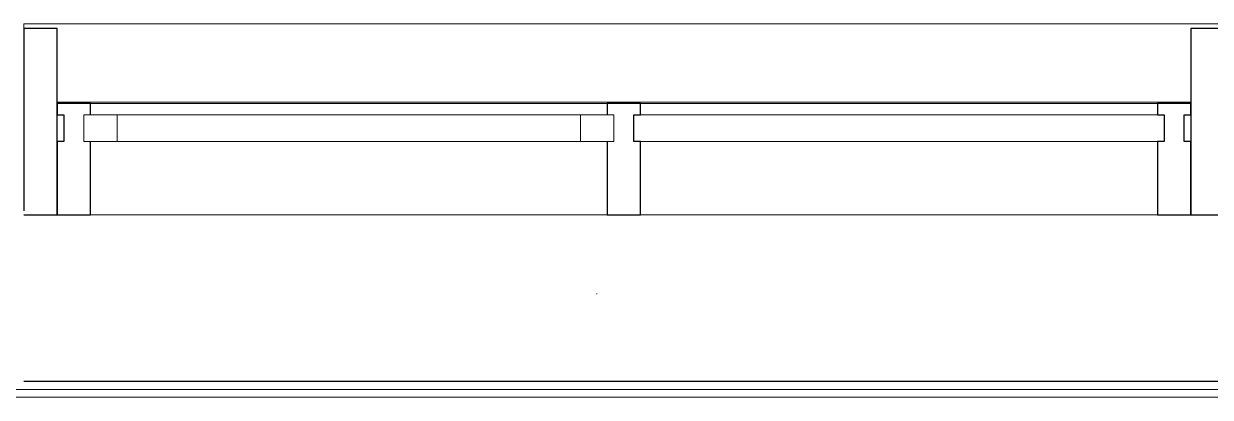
# Model space of a CAD drawing. Header units: millimetres. Extents: x 5993 to 95364, y 94667 to 143522.
# Drawn here: x 48663.2 to 48808, y 121050.2 to 121095.8 of the extents above; entities that cross this region are included whole.
import ezdxf

# ---------------------------------------------------------------- set-up
doc = ezdxf.new("R2010")
doc.units = ezdxf.units.MM
doc.linetypes.add('50_200_ШТРИХ_1Т_ш5_п1_п1_', pattern=[1400, 1000, -200, 0, -200])
doc.linetypes.add('Штрих короткий', pattern=[300, 150, -150])
for name, color, linetype, lineweight in [('0-2', 7, 'Continuous', 9), ('S-GRID-____-OTLN-1', 7, '50_200_ШТРИХ_1Т_ш5_п1_п1_', 9), ('Импосты витража', 7, 'Continuous', 9), ('Импосты витража-1', 7, 'Continuous', 25), ('Каркас_Импост', 7, 'Continuous', 13), ('Каркас_Импост-1', 7, 'Continuous', 9), ('Окна', 7, 'Continuous', 9), ('Остекление-1', 7, 'Continuous', 9), ('Перекрытия', 7, 'Continuous', 9), ('Перемычка-1', 7, 'Штрих короткий', 9), ('Стены', 7, 'Continuous', 9)]:
    doc.layers.add(name, color=color, linetype=linetype, lineweight=lineweight)

# ---------------------------------------------------------------- blocks, each defined once
blk = doc.blocks.new('PNS_Панель прямоугольная2 - Нр_Стекло - 40мм-26243474-АИ2_01_План напольных покрытий и плинтусов 1го этажа _Часть 1_')
at = {"layer": 'Каркас_Импост'}
for p, q in [((-397.5, 0), (-397.5, 40)), ((-397.5, 40), (-347.5, 40)), ((-347.5, 40), (-347.5, 0)), ((397.5, 40), (347.5, 40)), ((347.5, 40), (347.5, 0)), ((397.5, 0), (397.5, 40)), ((-347.5, 0), (-397.5, 0)), ((347.5, 0), (397.5, 0))]:
    blk.add_line(p, q, dxfattribs=at)
at = {"layer": 'Каркас_Импост-1'}
for p, q in [((-347.5, 40), (347.5, 40)), ((-347.5, 0), (347.5, 0))]:
    blk.add_line(p, q, dxfattribs=at)
blk = doc.blocks.new('Прямоугольный импост - Импост структурный с накладкой - 150мм-25647633-АИ2_01_План напольных покрытий и плинтусов 1го этажа _Часть 1_')
at = {"layer": 'Импосты витража-1'}
for p, q in [((-25, 0), (-25, 17)), ((-25, 17), (25, 17)), ((-15, 0), (-25, 0)), ((-15, -40), (-15, 0)), ((25, 17), (25, 0)), ((-25, -150), (-25, -40)), ((-25, -40), (-15, -40)), ((25, -40), (25, -150)), ((25, -150), (-25, -150))]:
    blk.add_line(p, q, dxfattribs=at)
blk = doc.blocks.new('Прямоугольный импост - Импост структурный с накладкой - 150мм-25647642-АИ2_01_План напольных покрытий и плинтусов 1го этажа _Часть 1_')
at = {"layer": 'Импосты витража'}
for p, q in [((103600, 79475), (103600, 80250)), ((103767, 79475), (103767, 80250))]:
    blk.add_line(p, q, dxfattribs=at)
blk = doc.blocks.new('Прямоугольный импост - Импост структурный с накладкой - 150мм-V165-АИ2_01_План напольных покрытий и плинтусов 1го этажа _Часть 1_')
at = {"layer": 'Импосты витража-1'}
for p, q in [((-25, 0), (-25, 17)), ((-25, 17), (25, 17)), ((25, 0), (15, 0)), ((15, 0), (15, -40)), ((25, 17), (25, 0)), ((-25, -150), (-25, -40)), ((15, -40), (25, -40)), ((25, -40), (25, -150)), ((25, -150), (-25, -150))]:
    blk.add_line(p, q, dxfattribs=at)
blk = doc.blocks.new('PNS_Панель прямоугольная1 - Нр_Стекло - 40мм-25259299-АИ2_01_План напольных покрытий и плинтусов 1го этажа _Часть 1_')
at = {"layer": 'Остекление-1'}
for p, q in [((-387.5, 40), (387.5, 40)), ((-397.5, 0), (397.5, 0)), ((387.5, 0), (-387.5, 0))]:
    blk.add_line(p, q, dxfattribs=at)
blk = doc.blocks.new('Прямоугольный импост - Импост структурный с накладкой - 150мм-25647644-АИ2_01_План напольных покрытий и плинтусов 1го этажа _Часть 1_')
at = {"layer": 'Импосты витража-1'}
for p, q in [((-25, 0), (-25, 17)), ((-25, 17), (25, 17)), ((-15, 0), (-25, 0)), ((-15, -40), (-15, 0)), ((25, 0), (15, 0)), ((15, 0), (15, -40)), ((25, 17), (25, 0)), ((-25, -150), (-25, -40)), ((-25, -40), (-15, -40)), ((15, -40), (25, -40)), ((25, -40), (25, -150)), ((25, -150), (-25, -150))]:
    blk.add_line(p, q, dxfattribs=at)
blk = doc.blocks.new('Прямоугольный импост - Откос НВФ_50х280 мм-25993834-АИ2_01_План напольных покрытий и плинтусов 1го этажа _Часть 1_')
at = {"layer": 'Импосты витража-1'}
for p, q in [((-50, 130), (0, 130)), ((-50, -150), (-50, 130)), ((0, 130), (0, -144)), ((0, -150), (-50, -150))]:
    blk.add_line(p, q, dxfattribs=at)
blk = doc.blocks.new('Прямоугольный импост - Откос НВФ_50х280 мм-25993838-АИ2_01_План напольных покрытий и плинтусов 1го этажа _Часть 1_')
at = {"layer": 'Импосты витража-1'}
for p, q in [((0, 130), (-50, 130)), ((-50, 130), (-50, -150)), ((0, -144), (0, 130)), ((-50, -150), (0, -150))]:
    blk.add_line(p, q, dxfattribs=at)
blk = doc.blocks.new('Проем_Дверь_Прямоугольный - 1800х2700h_оконные проемы-25805030-АИ2_01_План напольных покрытий и плинтусов 1го этажа _Часть 1_')
at = {"layer": 'Перемычка-1'}
for p, q in [((900, 125), (-900, 125)), ((900, -125), (-900, -125))]:
    blk.add_line(p, q, dxfattribs=at)
blk = doc.blocks.new('Отлив_СКБ - Отлив витража_120_НВФ-31885689-АИ2_01_План напольных покрытий и плинтусов 1го этажа _Часть 1_')
at = {"layer": 'Окна'}
for p, q in [((0, 113), (0, 120)), ((1800, 120), (0, 120)), ((1800, 120), (1800, 113)), ((50, 2), (1750, 2))]:
    blk.add_line(p, q, dxfattribs=at)

msp = doc.modelspace()

# ---------------------------------------------------------------- linework, layer by layer
at = {"layer": 'S-GRID-____-OTLN-1', "color": 251, "ltscale": 0.6, "true_color": 0x636466}
msp.add_line((50293.31, 121062.84), (41443.97, 121062.84), dxfattribs=at)
at = {"layer": 'Перекрытия'}
msp.add_line((48809.72, 121052.1), (48663.21, 121052.1), dxfattribs=at)
at = {"layer": 'Стены'}
for p, q in [((48809.72, 121052.13), (48663.21, 121052.13)), ((48642.61, 121051.15), (48831.13, 121051.15)), ((48830.15, 121050.18), (48642.61, 121050.18))]:
    msp.add_line(p, q, dxfattribs=at)

# ---------------------------------------------------------------- block references
at = {"layer": '0-2', "xscale": 0.08139549610658335, "yscale": 0.08139549610658335, "zscale": 0.08139549610658335}
for name, p in [('Отлив_СКБ - Отлив витража_120_НВФ-31885689-АИ2_01_План напольных покрытий и плинтусов 1го этажа _Часть 1_', (48663.21, 121086.07)), ('Прямоугольный импост - Откос НВФ_50х280 мм-25993838-АИ2_01_План напольных покрытий и плинтусов 1го этажа _Часть 1_', (48809.72, 121084.69))]:
    msp.add_blockref(name, p, dxfattribs=at)
at = {"layer": '0-2', "extrusion": (0, 0, -1), "xscale": 0.08139549610658335, "yscale": 0.08139549610658335, "zscale": 0.08139549610658335}
for name, p in [('Прямоугольный импост - Откос НВФ_50х280 мм-25993834-АИ2_01_План напольных покрытий и плинтусов 1го этажа _Часть 1_', (-48663.21, 121084.69)), ('Прямоугольный импост - Импост структурный с накладкой - 150мм-V165-АИ2_01_План напольных покрытий и плинтусов 1го этажа _Часть 1_', (-48669.31, 121084.69)), ('Прямоугольный импост - Импост структурный с накладкой - 150мм-25647633-АИ2_01_План напольных покрытий и плинтусов 1го этажа _Часть 1_', (-48736.46, 121084.69)), ('Прямоугольный импост - Импост структурный с накладкой - 150мм-25647644-АИ2_01_План напольных покрытий и плинтусов 1го этажа _Часть 1_', (-48803.61, 121084.69))]:
    msp.add_blockref(name, p, dxfattribs=at)
at = {"layer": '0-2', "xscale": 0.08139549610658335, "yscale": 0.08139549610658335, "zscale": 0.08139549610658335}
for name, p, rotation in [('Прямоугольный импост - Импост структурный с накладкой - 150мм-25647642-АИ2_01_План напольных покрытий и плинтусов 1го этажа _Часть 1_', (55203.33, 112639.91), 89.9999999999988), ('Прямоугольный импост - Импост структурный с накладкой - 150мм-25647642-АИ2_01_План напольных покрытий и плинтусов 1го этажа _Часть 1_', (55270.49, 112639.91), 90), ('PNS_Панель прямоугольная2 - Нр_Стекло - 40мм-26243474-АИ2_01_План напольных покрытий и плинтусов 1го этажа _Часть 1_', (48702.89, 121084.69), 180), ('PNS_Панель прямоугольная1 - Нр_Стекло - 40мм-25259299-АИ2_01_План напольных покрытий и плинтусов 1го этажа _Часть 1_', (48770.04, 121084.69), 180), ('Проем_Дверь_Прямоугольный - 1800х2700h_оконные проемы-25805030-АИ2_01_План напольных покрытий и плинтусов 1го этажа _Часть 1_', (48736.46, 121062.3), 180)]:
    msp.add_blockref(name, p, dxfattribs=dict(at, rotation=rotation))

doc.saveas('drawing.dxf')
